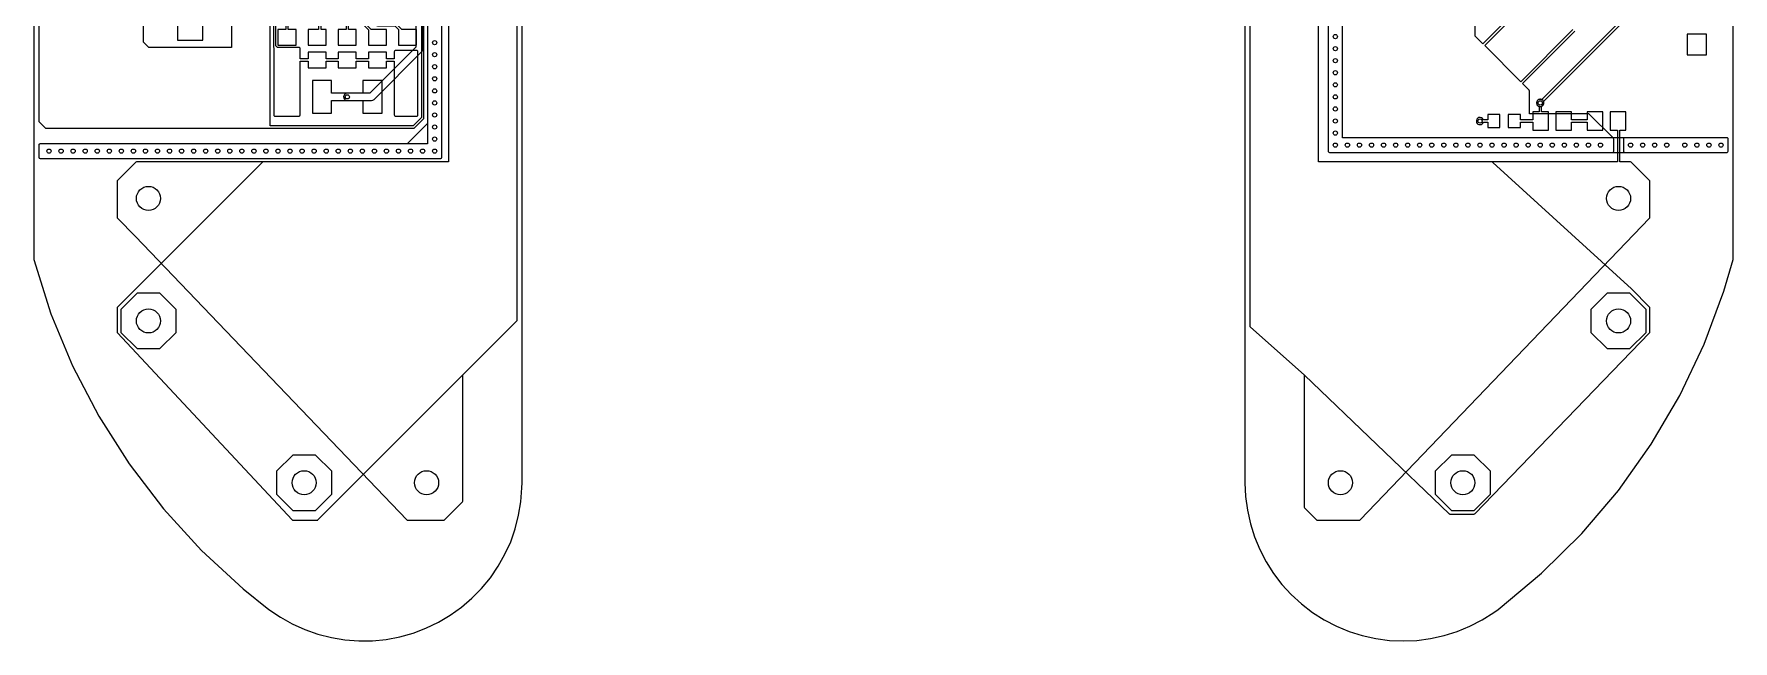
# Model space of a CAD drawing. Header units: millimetres. Extents: x -71 to 70, y -73 to 78.
# Drawn here: x -70.5 to 70.5, y -72.6 to -22.3 of the extents above; entities that cross this region are included whole.
import ezdxf

# ---------------------------------------------------------------- set-up
doc = ezdxf.new("R2010")
doc.units = ezdxf.units.MM

msp = doc.modelspace()

# ---------------------------------------------------------------- linework, layer by layer
at = {"layer": '16_copper'}
for points in [[(-37.85, -11.79), (-37.85, -29.71), (-39.54, -31.4), (-70, -31.4, 0.414214), (-70.1, -31.5), (-70.1, -32.5, 0.414214), (-70, -32.6), (-36.75, -32.6, 0.414214), (-36.65, -32.5), (-36.65, 40.46)], [(-36.1, 39.5), (-36.1, -32.9), (-51.5, -32.9, 0.198912), (-51.57, -32.93), (-63.57, -44.93, 0.198912), (-63.6, -45), (-63.6, -47, 0.190265), (-63.57, -47.07), (-49.07, -62.57, 0.207589), (-49, -62.6), (-47, -62.6), (-46.99, -62.6, 0.180079), (-46.93, -62.57), (-30.43, -46.07, 0.198912), (-30.4, -46), (-30.4, 33.96)], [(30.4, 33.96), (30.4, -46.5, 0.214226), (30.43, -46.57), (34.93, -50.57), (46.93, -62.07, 0.193387), (47, -62.1), (49, -62.1, 0.203321), (49.07, -62.07), (63.57, -47.07, 0.194511), (63.6, -47), (63.6, -45, 0.198912), (63.57, -44.93), (62.07, -43.43, 0.011357), (62.07, -43.43), (50.57, -32.93, 0.187133), (50.5, -32.9), (36.1, -32.9), (36.1, 40, 0.414214)], [(36.9, 39), (36.9, -32, 0.414214), (37, -32.1), (70, -32.1), (70.01, -32.1, 0.388032), (70.1, -32), (70.1, -31, 0.414214), (70, -30.9), (60.54, -30.9), (58.57, -28.93, 0.198912), (58.5, -28.9), (53.6, -28.9), (53.6, -27, 0.198912), (53.57, -26.93), (53.03, -26.39), (57.36, -22.05)], [(69.9, -12.46), (54.63, -27.73), (54.62, -27.72), (54.57, -27.71), (54.52, -27.7), (54.48, -27.7), (54.43, -27.71), (54.38, -27.72), (54.34, -27.74), (54.3, -27.77), (54.27, -27.8), (54.24, -27.84), (54.22, -27.88), (54.21, -27.93), (54.2, -27.98), (54.2, -28.02), (54.21, -28.07), (54.22, -28.12), (54.24, -28.16), (54.27, -28.2), (54.3, -28.23), (54.34, -28.26), (54.38, -28.28), (54.43, -28.29), (54.48, -28.3), (54.52, -28.3), (54.57, -28.29, 0.477168), (54.77, -27.87), (70.07, -12.57, 0.198912)], [(57.22, -21.91), (52.89, -26.24), (49.89, -23.25), (58.07, -15.07, 0.198912)]]:
    msp.add_lwpolyline(points, format="xyb", dxfattribs=at)
msp.add_lwpolyline([(57.9, -14.96), (49.75, -23.11), (49.1, -22.46), (49.1, -8.04)], dxfattribs=at)
msp.add_lwpolyline([(-42.49, -27.8, 0.188703), (-42.28, -27.72), (-38.28, -23.72, 0.198912), (-38.2, -23.5), (-38.2, -18, 0.198912), (-38.28, -17.78), (-41.28, -14.78, 0.198912), (-41.5, -14.7), (-42, -14.7, 0.93523), (-42.04, -15.3), (-42, -15.3), (-41.63, -15.3), (-38.8, -18.13), (-38.8, -23.37), (-42.63, -27.2), (-44.5, -27.2, 0.93523), (-44.54, -27.8), (-44.5, -27.8), (-42.5, -27.8)], format="xyb", close=True, dxfattribs=at)
at = {"layer": '1_copper'}
for points in [[(-36.74, -32.6, 0.388032), (-36.65, -32.5), (-36.65, 40.5, 0.414214), (-36.75, 40.6), (-37.75, 40.6, 0.414214), (-37.85, 40.5), (-37.85, -31.4), (-70, -31.4, 0.414214), (-70.1, -31.5), (-70.1, -32.5, 0.414214), (-70, -32.6), (-36.75, -32.6)], [(-56.5, -19.99), (-54.61, -18.1), (-51.28, -18.1, 0.949258), (-50.71, -17.93), (-50.72, -17.88, 0.68751), (-51.28, -17.9), (-54.65, -17.9, 0.198912), (-54.72, -17.93), (-56.5, -19.71), (-56.5, -18.98), (-58.58, -18.98), (-58.58, -22.8), (-56.5, -22.8)], [(-48.75, -21.9), (-49.4, -21.9), (-49.4, -21.04), (-47.35, -19, 0.198912), (-47.33, -18.93), (-47.33, -18.3), (-47.2, -18.3), (-47.2, -17.25), (-47.65, -17.25), (-47.65, -18.3), (-47.53, -18.3), (-47.53, -18.88), (-49.57, -20.93, 0.198912), (-49.6, -21), (-49.6, -21.9), (-50.25, -21.9), (-50.25, -23.2), (-48.75, -23.2)], [(-43.75, -21.9), (-44.4, -21.9), (-44.4, -21, 0.198912), (-44.43, -20.93), (-46.03, -19.33), (-46.03, -18.3), (-45.9, -18.3), (-45.9, -17.25), (-46.35, -17.25), (-46.35, -18.3), (-46.23, -18.3), (-46.23, -19.38, 0.198912), (-46.2, -19.45), (-44.6, -21.04), (-44.6, -21.9), (-45.25, -21.9), (-45.25, -23.2), (-43.75, -23.2)], [(-41.25, -21.9), (-42.51, -21.9), (-45.38, -19.03), (-45.38, -18.3), (-45.25, -18.3), (-45.25, -17.25), (-45.7, -17.25), (-45.7, -18.3), (-45.58, -18.3), (-45.58, -19.07, 0.198912), (-45.55, -19.15), (-42.75, -21.94), (-42.75, -23.2), (-41.25, -23.2)], [(-38.75, -21.9), (-39.96, -21.9), (-40.43, -21.43, 0.198912), (-40.5, -21.4), (-41.96, -21.4), (-44.73, -18.63), (-44.73, -18.3), (-44.6, -18.3), (-44.6, -17.25), (-45.05, -17.25), (-45.05, -18.3), (-44.93, -18.3), (-44.93, -18.68, 0.198912), (-44.9, -18.75), (-42.07, -21.57, 0.198912), (-42, -21.6), (-40.54, -21.6), (-40.24, -21.9), (-40.25, -21.9), (-40.25, -23.2), (-38.75, -23.2)], [(55.2, -28.75), (54.6, -28.75), (54.6, -28.28, 0.949258), (54.43, -27.71), (54.38, -27.72, 0.68751), (54.4, -28.28), (54.4, -28.75), (53.9, -28.75), (53.9, -29.4), (52.85, -29.4), (52.85, -28.95), (51.85, -28.95), (51.85, -30.05), (52.85, -30.05), (52.85, -29.6), (53.9, -29.6), (53.9, -30.25), (55.2, -30.25)], [(51.15, -28.95), (50.15, -28.95), (50.15, -29.4), (49.78, -29.4, 0.949258), (49.21, -29.57), (49.22, -29.62, 0.68751), (49.78, -29.6), (50.15, -29.6), (50.15, -30.05), (51.15, -30.05)], [(70.01, -32.1, 0.388032), (70.1, -32), (70.1, -31, 0.414214), (70, -30.9), (61.5, -30.9, 0.414214), (61.4, -31), (61.4, -32, 0.414214), (61.5, -32.1), (70, -32.1)]]:
    msp.add_lwpolyline(points, format="xyb", close=True, dxfattribs=at)
for points in [[(-36.1, 39.5), (-36.1, -32.9), (-62, -32.9, 0.198912), (-62.07, -32.93), (-63.57, -34.43, 0.198912), (-63.6, -34.5), (-63.6, -37.5, 0.198912), (-63.57, -37.57), (-62.07, -39.07), (-39.57, -62.57, 0.20457), (-39.5, -62.6), (-36.5, -62.6, 0.198912), (-36.43, -62.57), (-34.93, -61.07, 0.198912), (-34.9, -61), (-34.9, -50.54), (-30.43, -46.07, 0.198912), (-30.4, -46), (-30.4, 33.96)], [(30.4, 33.96), (30.4, -46.5, 0.214226), (30.43, -46.57), (34.9, -50.54), (34.9, -61.5, 0.198912), (34.93, -61.57), (35.93, -62.57, 0.198912), (36, -62.6), (39.5, -62.6, 0.204219), (39.57, -62.57), (63.57, -37.57, 0.193617), (63.6, -37.5), (63.6, -34.5, 0.198912), (63.57, -34.43), (62.07, -32.93, 0.198912), (62, -32.9), (61.1, -32.9), (61.1, -30.25), (61.6, -30.25), (61.6, -28.75), (60.3, -28.75), (60.3, -30.25), (60.9, -30.25), (60.9, -32.9), (36.1, -32.9), (36.1, 39.96)], [(36.9, 39), (36.9, -32, 0.414214), (37, -32.1), (60.5, -32.1), (60.51, -32.1, 0.388032), (60.6, -32), (60.6, -31, 0.414214), (60.5, -30.9), (38.1, -30.9), (38.1, 37.96)], [(-70.1, -18), (-70.1, -29.5, 0.198912), (-70.07, -29.57), (-69.57, -30.07, 0.198912), (-69.5, -30.1), (-39, -30.1, 0.198912), (-38.93, -30.07), (-38.18, -29.32, 0.198912), (-38.15, -29.25), (-38.15, -12.84, 0.393884)], [(-38.35, -12.8), (-38.35, -29.21), (-39.04, -29.9), (-50.9, -29.9), (-50.9, -19, 0.414214)], [(-54.1, -19), (-54.1, -23.4), (-60.96, -23.4), (-61.4, -22.96), (-61.4, -18, 0.198912)], [(-50.62, -20.53), (-50.62, -23.31, 0.310849), (-50.57, -23.43), (-50.57, -23.43, 0.184609), (-50.6, -23.5), (-50.6, -29, 0.414214), (-50.5, -29.1), (-48.5, -29.1), (-48.49, -29.1, 0.388032), (-48.4, -29), (-48.4, -24.55), (-47.75, -24.55), (-47.75, -25.1), (-46.25, -25.1), (-46.25, -24.55), (-45.25, -24.55), (-45.25, -25.1), (-43.75, -25.1), (-43.75, -24.55), (-42.75, -24.55), (-42.75, -25.1), (-41.25, -25.1), (-41.25, -24.55), (-40.6, -24.55), (-40.6, -29, 0.414214), (-40.5, -29.1), (-38.75, -29.1, 0.414214), (-38.65, -29), (-38.65, -23.75, 0.414214), (-38.75, -23.65), (-40.5, -23.65, 0.414214), (-40.6, -23.75), (-40.6, -24.35), (-41.25, -24.35), (-41.25, -23.8), (-42.75, -23.8), (-42.75, -24.35), (-43.75, -24.35), (-43.75, -23.8), (-45.25, -23.8), (-45.25, -24.35), (-46.25, -24.35), (-46.25, -23.8), (-47.75, -23.8), (-47.75, -24.35), (-48.4, -24.35), (-48.4, -23.5, 0.414214), (-48.5, -23.4), (-50.3, -23.4), (-50.43, -23.27), (-50.43, -20.57)]]:
    msp.add_lwpolyline(points, format="xyb", dxfattribs=at)
for points in [[(-46.25, -21.9), (-46.68, -21.9), (-46.68, -18.3), (-46.55, -18.3), (-46.55, -17.25), (-47, -17.25), (-47, -18.3), (-46.88, -18.3), (-46.88, -21.9), (-47.75, -21.9), (-47.75, -23.2), (-46.25, -23.2)], [(68.3, -22.3), (66.7, -22.3), (66.7, -24), (68.3, -24)], [(-43.2, -28.85), (-41.6, -28.85), (-41.6, -26.15), (-43.2, -26.15), (-43.2, -27.2), (-45.8, -27.2), (-45.8, -26.15), (-47.4, -26.15), (-47.4, -28.85), (-45.8, -28.85), (-45.8, -27.8), (-43.2, -27.8)], [(57.1, -29.6), (58.4, -29.6), (58.4, -30.25), (59.7, -30.25), (59.7, -28.75), (58.4, -28.75), (58.4, -29.4), (57.1, -29.4), (57.1, -28.75), (55.8, -28.75), (55.8, -30.25), (57.1, -30.25)], [(-58.7, -47.03), (-58.7, -45.13), (-60.05, -43.78), (-61.95, -43.78), (-63.3, -45.13), (-63.3, -47.03), (-61.95, -48.38), (-60.05, -48.38)], [(63.3, -47.03), (63.3, -45.13), (61.95, -43.78), (60.05, -43.78), (58.7, -45.13), (58.7, -47.03), (60.05, -48.38), (61.95, -48.38)], [(-45.78, -60.45), (-45.78, -58.55), (-47.13, -57.2), (-49.03, -57.2), (-50.38, -58.55), (-50.38, -60.45), (-49.03, -61.8), (-47.13, -61.8)], [(50.38, -60.45), (50.38, -58.55), (49.03, -57.2), (47.13, -57.2), (45.78, -58.55), (45.78, -60.45), (47.13, -61.8), (49.03, -61.8)]]:
    msp.add_lwpolyline(points, close=True, dxfattribs=at)
at = {"layer": 'drills_PTH'}
for centre in [(-61, -35.92), (61, -35.92), (-61, -46.08), (61, -46.08), (-48.08, -59.5), (-37.92, -59.5), (37.92, -59.5), (48.08, -59.5)]:
    msp.add_circle(centre, 1, dxfattribs=at)
at = {"layer": 'drills_via_1_16'}
for centre in [(37.5, -22.5), (-37.25, -23), (-37.25, -24), (37.5, -23.5), (-37.25, -25), (37.5, -24.5), (37.5, -25.5), (-37.25, -26), (37.5, -26.5), (-44.5, -27.5), (-37.25, -27), (-37.25, -28), (37.5, -27.5), (54.5, -28), (-37.25, -29), (37.5, -28.5), (37.5, -29.5), (49.5, -29.5), (-37.25, -30), (-37.25, -31), (37.5, -30.5), (-69.25, -32), (-68.25, -32), (-67.25, -32), (-66.25, -32), (-65.25, -32), (-64.25, -32), (-63.25, -32), (-62.25, -32), (-61.25, -32), (-60.25, -32), (-59.25, -32), (-58.25, -32), (-57.25, -32), (-56.25, -32), (-55.25, -32), (-54.25, -32), (-53.25, -32), (-52.25, -32), (-51.25, -32), (-50.25, -32), (-49.25, -32), (-48.25, -32), (-47.25, -32), (-46.25, -32), (-45.25, -32), (-44.25, -32), (-43.25, -32), (-42.25, -32), (-41.25, -32), (-40.25, -32), (-39.25, -32), (-38.25, -32), (-37.25, -32), (37.5, -31.5), (38.5, -31.5), (39.5, -31.5), (40.5, -31.5), (41.5, -31.5), (42.5, -31.5), (43.5, -31.5), (44.5, -31.5), (45.5, -31.5), (46.5, -31.5), (47.5, -31.5), (48.5, -31.5), (49.5, -31.5), (50.5, -31.5), (51.5, -31.5), (52.5, -31.5), (53.5, -31.5), (54.5, -31.5), (55.5, -31.5), (56.5, -31.5), (57.5, -31.5), (58.5, -31.5), (59.5, -31.5), (62, -31.5), (63, -31.5), (64, -31.5), (65, -31.5), (66.5, -31.5), (67.5, -31.5), (68.5, -31.5), (69.5, -31.5)]:
    msp.add_circle(centre, 0.175, dxfattribs=at)
at = {"layer": 'outline'}
for points in [[(30, 33), (30, -59.5), (30.05, -60.64), (30.2, -61.78), (30.45, -62.9), (30.79, -63.99), (31.23, -65.05), (31.76, -66.06), (32.37, -67.03), (33.07, -67.94), (33.84, -68.78), (34.69, -69.55), (35.6, -70.25), (36.56, -70.87), (37.58, -71.4), (38.64, -71.83), (39.73, -72.18), (40.85, -72.43), (41.98, -72.58), (43.12, -72.62), (44.27, -72.58), (45.4, -72.43), (46.52, -72.18), (47.61, -71.83), (48.67, -71.4), (49.69, -70.87), (50.65, -70.25), (51, -70), (54.61, -67.01), (57.95, -63.71), (60.99, -60.13), (63.71, -56.31), (66.08, -52.26), (68.1, -48.02), (69.73, -43.62), (70.5, -41), (70.5, 46.59)], [(-70.5, 44.59), (-70.5, -41), (-70.5, -41), (-69.09, -45.48), (-67.3, -49.81), (-65.13, -53.98), (-62.61, -57.94), (-59.76, -61.66), (-56.59, -65.13), (-53.13, -68.3), (-51, -70), (-50.05, -70.65), (-49.06, -71.21), (-48.01, -71.68), (-46.93, -72.06), (-45.82, -72.34), (-44.69, -72.53), (-43.55, -72.62), (-42.41, -72.61), (-41.27, -72.49), (-40.14, -72.28), (-39.04, -71.97), (-37.97, -71.57), (-36.94, -71.07), (-35.95, -70.49), (-35.02, -69.82), (-34.15, -69.08), (-33.35, -68.26), (-32.62, -67.38), (-31.98, -66.43), (-31.42, -65.43), (-30.94, -64.39), (-30.56, -63.31), (-30.28, -62.2), (-30.09, -61.07), (-30.01, -59.93), (-30, -59.5), (-30, 33)]]:
    msp.add_lwpolyline(points, dxfattribs=at)

doc.saveas('drawing.dxf')
